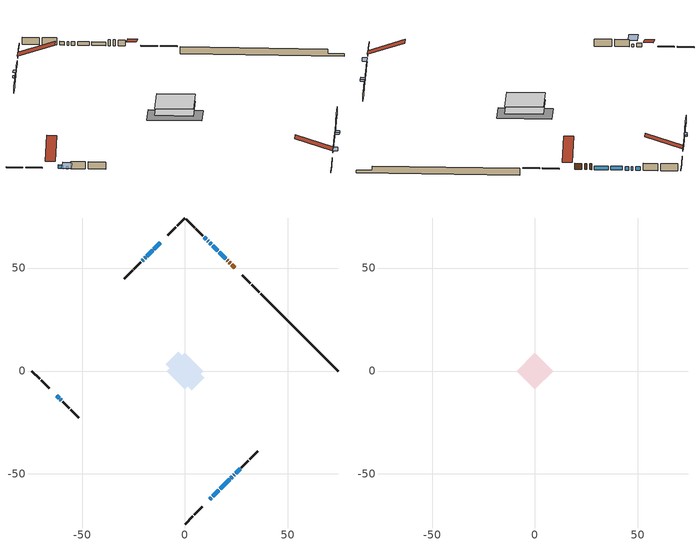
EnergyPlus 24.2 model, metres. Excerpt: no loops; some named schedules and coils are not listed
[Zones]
conditioned space
 floor adiabatic (AdiabaticFloorConstruction): -8.82,0 0,8.82 8.82,0 0,-8.82 z1.12
 floor foundation (Slab1 construction): -9.38,3.19 -3.19,9.38 9.38,-3.19 3.19,-9.38 z-1.27
 wall outside (RimJoist1 construction): 0,-74.31 3.84,-70.47 / -74.31,0 -70.47,-3.84 / 0,74.31 -3.84,70.47 / 36.15,38.16 32.31,42 z1.12:1.42
 wall outside (RimJoist2 construction): 4.5,-69.81 8.35,-65.96 / -69.81,-4.5 -65.96,-8.35 / -4.5,69.81 -8.35,65.96 / 31.65,42.66 27.81,46.5 z1.12:1.42
 wall outside (AdiabaticWallConstruction 1): 24.23,50.08 22.62,51.69 / 21.97,52.34 21.52,52.79 / 20.86,53.45 20.41,53.9 z1.12:3.15
 wall outside (AdiabaticWallConstruction): 11.92,-62.39 12.78,-61.53 / 22.3,-52.01 22.93,-51.38 / 23.59,-50.72 24.04,-50.27 / -20.22,54.09 -20.83,53.48 z1.12:1.4; 13.44,-60.87 16.37,-57.94 / 19.76,54.55 16.64,57.67 / 15.98,58.33 13.4,60.91 / 17.02,-57.29 21.64,-52.67 / 12.75,61.57 11.96,62.35 / -11.92,62.39 -15.08,59.23 / -62.39,-11.92 -61.17,-13.14 / 11.3,63.01 11.01,63.3 / 10.36,63.95 9.24,65.07 / -15.74,58.57 -18.51,55.8 / 24.69,-49.62 26.75,-47.56 z1.12:2.34; -19.17,55.14 -19.56,54.75 z1.12:2.32; -60.52,-13.79 -60.12,-14.19 z1.12:2.01
 wall outside (Wall1 construction): 27.41,-46.9 30.72,-43.59 / -59.46,-14.85 -56.16,-18.15 / -21.49,52.82 -24.79,49.52 / 8.59,65.72 5.28,69.03 z1.12:3.56
 wall outside (Wall2 construction): 31.37,-42.94 35.34,-38.97 / -55.5,-18.81 -51.53,-22.78 / -25.45,48.86 -29.42,44.89 / 4.63,69.68 0.66,73.65 z1.12:3.56
 wall foundation (FoundationWall1 construction): 36.81,37.5,-1.27 36.81,37.5,1.12 70.56,3.75,1.12 70.56,3.75,-0.39 74.31,0,-0.39 74.31,0,-1.27
 window (WindowConstruction 8): 11.92,-62.39 12.78,-61.53 z1.12:1.4
 window (WindowConstruction 1): 13.44,-60.87 16.37,-57.94 z1.12:2.34
 window (WindowConstruction 2): 19.76,54.55 16.64,57.67 z1.12:2.34
 window (WindowConstruction 3): 15.98,58.33 13.4,60.91 z1.12:2.34
 window (WindowConstruction 4): 17.02,-57.29 21.64,-52.67 z1.12:2.34
 window (WindowConstruction 5): 12.74,61.57 11.96,62.35 z1.12:2.34
 window (WindowConstruction 6): -11.92,62.39 -15.08,59.23 z1.12:2.34
 window (WindowConstruction 7): -62.39,-11.92 -61.17,-13.14 z1.12:2.34
 window (WindowConstruction 16): 11.3,63.01 11.01,63.3 z1.12:2.34
 window (WindowConstruction 14): 10.35,63.96 9.24,65.07 z1.12:2.34
 window (WindowConstruction 15): -15.74,58.57 -18.51,55.8 z1.12:2.34
 window (WindowConstruction 9): 22.3,-52.01 22.93,-51.38 z1.12:1.4
 window (WindowConstruction 10): 23.59,-50.72 24.04,-50.27 z1.12:1.4
 window (WindowConstruction 11): -19.17,55.14 -19.56,54.75 z1.12:2.31
 window (WindowConstruction 12): -20.22,54.09 -20.83,53.48 z1.12:1.4
 window (WindowConstruction 13): -60.52,-13.79 -60.12,-14.19 z1.12:2.01
 window (WindowConstruction): 24.69,-49.62 26.75,-47.56 z1.12:2.34
 door (Door): 24.23,50.08 22.62,51.69 z1.12:3.15
 door (Door 1): 21.97,52.34 21.52,52.79 z1.12:3.15
 door (Door 2): 20.86,53.45 20.41,53.9 z1.12:3.15
 ceiling adiabatic (AdiabaticFloorConstruction): 0,-8.82 8.82,0 0,8.82 -8.82,0 z1.12
attic - vented
 floor to conditioned space (Floor1 construction Reversed): -8.81,0 0,8.81 8.81,0 0,-8.81 z3.56
 roof outside (Roof1 construction): 11.27,-63.05,3.56 2.68,-54.46,7.61 0.42,-56.72,7.61 9,-65.31,3.56; -63.05,-11.27,3.56 -54.46,-2.68,7.61 -56.72,-0.42,7.61 -65.31,-9,3.56; -11.27,63.05,3.56 -2.68,54.46,7.61 -0.42,56.72,7.61 -9,65.31,3.56; 24.89,49.42,3.56 16.3,40.84,7.61 18.56,38.58,7.61 27.15,47.16,3.56
shading: 13.42,-60.89 11.28,-63.03 12.35,-64.11 14.5,-61.96 z2.31; 23.14,-51.17 22.09,-52.22 23.17,-53.3 24.22,-52.24 z1.7; 24.25,-50.06 23.38,-50.93 24.45,-52.01 25.32,-51.14 z1.7; -19.99,54.32 -18.74,55.57 -19.38,56.22 -20.64,54.96 z2.92; -21.04,53.27 -20.01,54.3 -20.65,54.95 -21.69,53.91 z1.7; -59.26,-15.05 -61.38,-12.93 -64.83,-16.38 -62.71,-18.5 z3.23
[Building]
Building 1: Terrain=Suburbs
[Site:Location]
Quebec Intl AP_QC: Latitude {deg}=46.8; Longitude {deg}=-71.38; Time Zone {hr}=-5; Elevation {m}=74; Keep Site Location Information=Yes
[Site:GroundTemperature:Shallow]
0.0108218, -2.24938, -2.43038, -1.3578, 2.94801, 7.23376, 10.9493, 13.303, 13.5029, 11.5886, 7.96783, 3.81355
[Site:WaterMainsTemperature]
Calculation Method=Schedule; Temperature Schedule=mains temperature schedule
[Material] Roughness=Rough; Thermal Absorptance=0.9
Name | Thickness {m} | Conductivity {W/m-K} | Density {kg/m3} | Specific Heat {J/kg-K} | Solar Absorptance | Visible Absorptance
asphalt or fiberglass shingles | 0.00635 | 0.162714 | 1121.4 | 1465.45 | 0.4 | 0.4
ceiling loosefill ins | 0.0846667 | 0.0480833 | 16.02 | 1046.75 | 0.7 | 0.7
ceiling stud and cavity | 0.1397 | 0.891397 | 65.682 | 1177.47 | 0.7 | 0.7
concrete 4.0 in. | 0.1016 | 1.803125 | 2242.8 | 837.4 | 0.7 | 0.7
concrete 8.0 in. | 0.2032 | 1.803125 | 2242.8 | 837.4 | 0.7 | 0.7
door material | 0.04445 | 0.188738 | 512.64 | 1214.23 | 0.7 | 0.7
door material 1 | 0.04445 | 0.053851 | 512.64 | 1214.23 | 0.7 | 0.7
exterior vertical ins | 0.0410211 | 0.029427 | 32.04 | 1214.23 | 0.7 | 0.7
floor covering | 0.0127 | 0.0433444 | 54.468 | 1339.84 | 0.6 | 0.6
floor rigid ins; wall rigid ins | 0.512978 | 0.029427 | 32.04 | 1214.23 | 0.7 | 0.7
floor stud and cavity | 0.1397 | 1.75129 | 37.0049 | 1207.88 | 0.7 | 0.7
furniture material conditioned space 1 | 0.1524 | 0.115458 | 640.8 | 1214.23 | 0.6 | 0.6
gypsum board | 0.0127 | 0.160291 | 801 | 837.4 | 0.6 | 0.6
gypsum board 1 | 0.0127 | 0.160291 | 801 | 837.4 | 0.7 | 0.7
osb sheathing 0.5 in. | 0.0127 | 0.115458 | 512.64 | 1214.23 | 0.7 | 0.7
osb sheathing 0.75 in. | 0.01905 | 0.115458 | 512.64 | 1214.23 | 0.7 | 0.7
osb sheathing 2.0 in. | 0.0508 | 0.115458 | 512.64 | 1214.23 | 0.7 | 0.7
rim joist stud and cavity | 0.0508 | 0.353641 | 125.044 | 1163.47 | 0.6 | 0.6
rim joist stud and cavity 1 | 0.0508 | 0.11519 | 50.32683 | 1063.81 | 0.6 | 0.6
wall stud and cavity | 0.1397 | 0.146652 | 139.0536 | 1170.24 | 0.7 | 0.7
wall stud and cavity 1 | 0.1397 | 0.172477 | 139.0536 | 1170.24 | 0.7 | 0.7
wall stud and cavity 2 | 0.0889 | 0.380278 | 52.3479 | 1209.89 | 0.7 | 0.7
wall stud and cavity 3 | 0.0889 | 0.391764 | 83.0341 | 1211.67 | 0.7 | 0.7
wood siding | 0.0254 | 0.102417 | 544.68 | 1172.36 | 0.4 | 0.4
wood siding 1; wood siding 2; wood siding 3 | 0.0254 | 0.102417 | 544.68 | 1172.36 | 0.7 | 0.7
[WindowMaterial:SimpleGlazingSystem]
Name | U-Factor {W/m2-K} | Solar Heat Gain Coefficient
WindowMaterial | 2.887263 | 0.7
WindowMaterial 1 | 2.87534 | 0.71
WindowMaterial 10 | 3.077476 | 0.48
WindowMaterial 11 | 2.97698 | 0.61
WindowMaterial 12 | 3.04398 | 0.45
WindowMaterial 13 | 3.01559 | 0.52
WindowMaterial 2 | 2.87193 | 0.71
WindowMaterial 3 | 2.87818 | 0.7
WindowMaterial 4 | 2.86342 | 0.72
WindowMaterial 5 | 2.92644 | 0.66
WindowMaterial 6 | 2.89521 | 0.69
WindowMaterial 7 | 2.90486 | 0.68
WindowMaterial 8 | 3.07407 | 0.45
WindowMaterial 9 | 3.07975 | 0.5
[Construction]
AdiabaticFloorConstruction: floor stud and cavity, floor rigid ins, osb sheathing 0.75 in., floor covering
AdiabaticWallConstruction: wood siding 2, wall rigid ins, wall stud and cavity 2, gypsum board
AdiabaticWallConstruction 1: wood siding 3, wall rigid ins, wall stud and cavity 2, gypsum board
Door: door material
Door 1; Door 2: door material 1
Floor1 construction Reversed: gypsum board, ceiling stud and cavity, ceiling loosefill ins
FoundationWall1 construction: concrete 8.0 in., gypsum board 1
furniture construction conditioned space 1: furniture material conditioned space 1
PartitionWallConstruction: gypsum board, wall stud and cavity 3, gypsum board
RimJoist1 construction: wood siding 1, osb sheathing 2.0 in., rim joist stud and cavity
RimJoist2 construction: wood siding 1, rim joist stud and cavity 1
Roof1 construction: asphalt or fiberglass shingles
Slab1 construction: concrete 4.0 in.
Wall1 construction: wood siding, osb sheathing 0.5 in., wall stud and cavity, gypsum board
Wall2 construction: wood siding, osb sheathing 0.5 in., wall stud and cavity 1, gypsum board
WindowConstruction: WindowMaterial
WindowConstruction 1: WindowMaterial 1
WindowConstruction 10: WindowMaterial 10
WindowConstruction 11: WindowMaterial 11
WindowConstruction 12; WindowConstruction 9: WindowMaterial 9
WindowConstruction 13; WindowConstruction 16: WindowMaterial 12
WindowConstruction 14; WindowConstruction 15: WindowMaterial 13
WindowConstruction 2: WindowMaterial 2
WindowConstruction 3: WindowMaterial 3
WindowConstruction 4: WindowMaterial 4
WindowConstruction 5: WindowMaterial 5
WindowConstruction 6: WindowMaterial 6
WindowConstruction 7: WindowMaterial 7
WindowConstruction 8: WindowMaterial 8
[Zone] Multiplier=1; Part of Total Floor Area=Yes
Name | Volume {m3}
attic - vented | 102.08
conditioned space | 825
[Space]
Name | Zone | Volume {m3}
attic - vented 1 | attic - vented | 102.08
conditioned space 1 | conditioned space | 825
[ZoneInfiltration:EffectiveLeakageArea]
infil attic - vented 1: Zone or Space=attic - vented 1; Schedule=Always On Discrete; Effective Air Leakage Area {cm2}=5737.11; Stack Coefficient=0.000281424; Wind Coefficient=1.13344e-05
[ZoneMixing]
whole house fan mix: Zone or Space=attic - vented; Schedule=Always On Continuous; Design Flow Rate Calculation Method=Flow/Zone; Design Flow Rate {m3/s}=0; Source Zone or Space=conditioned space
[SurfaceProperty:ExposedFoundationPerimeter]
Slab1: Exposed Perimeter Calculation Method=TotalExposedPerimeter; Total Exposed Perimeter {m}=53.035
[InternalMass] Zone or ZoneList=conditioned space; Space or SpaceList=conditioned space 1
Name | Construction | Surface Area {m2}
furniture mass conditioned space 1 | furniture construction conditioned space 1 | 124.32
partition wall mass | PartitionWallConstruction | 310.8
[Lights]
interior lighting: Zone or ZoneList or Space or SpaceList=conditioned space 1; Schedule=interior lighting schedule; Design Level Calculation Method=LightingLevel; Lighting Level {W}=343.2; Return Air Fraction=0; Fraction Radiant=0.6; Fraction Visible=0.2; Fraction Replaceable=1
[People]
occupants: Zone or ZoneList or Space or SpaceList=conditioned space 1; Number of People Schedule=occupants schedule; Number of People Calculation Method=People; Number of People=3; Fraction Radiant=0.314171; Sensible Heat Fraction=0.56303; Activity Level Schedule=occupants activity schedule; Carbon Dioxide Generation Rate {m3/s-W}=0; Enable ASHRAE 55 Comfort Warnings=No; Mean Radiant Temperature Calculation Type=EnclosureAveraged
[ElectricEquipment] Zone or ZoneList or Space or SpaceList=conditioned space 1; Design Level Calculation Method=EquipmentLevel
Name | Schedule | Design Level {W} | Fraction Latent | Fraction Radiant | Fraction Lost
clothes dryer | clothes dryer schedule | 140.772 | 0.015 | 0.081 | 0.85
clothes washer | clothes washer schedule | 32.1985 | 0.03 | 0.162 | 0.7
cooking range | cooking range schedule | 215.147 | 0.08 | 0.432 | 0.2
dishwasher | dishwasher schedule | 66.8632 | 0.3 | 0.18 | 0.4
fridge | fridge schedule | 72.9452 | 0 | 0.6 | 0
mech vent house fan | mech vent house fan schedule | 14.1667 | 0 | 0 | 1
mech vent house fan cfis | mech vent house fan cfis schedule | 0 | 0 | 0 | 0
mech vent range fan 0 | mech vent range fan 0 schedule | 57 | 0 | 0 | 1
misc plug loads | misc plug loads schedule | 494.7 | 0.045 | 0.513 | 0.1
whole house fan | Always On Discrete | 0 | 0 | 0 | 1
[OtherEquipment] Zone or ZoneList or Space or SpaceList=conditioned space 1; Design Level Calculation Method=EquipmentLevel
Name | Fuel Type | Schedule | Design Level {W} | Fraction Latent | Fraction Radiant | Fraction Lost
clothes dryer 1 | Electricity | clothes dryer schedule | 0 | 0.015 | 0.081 | 0.85
cooking range 1 | Electricity | cooking range schedule | 0 | 0.08 | 0.432 | 0.2
general water use latent | None | general water use schedule | 62.594 | 1 | 0 | 0
general water use sensible | None | general water use schedule | -61.6891 | 0 | 0.6 | 0
mech vent house fan latent load | None | Always On Discrete | 0 | 1 | 0 | 0
mech vent house fan sensible load | None | Always On Discrete | 0 | 0 | 0 | 0
water heater energy adjustment1 | Electricity | Always On Discrete | 0.01 | 0 | 0 | 1
[ZoneInfiltration:DesignFlowRate] Zone or ZoneList or Space or SpaceList=conditioned space 1; Schedule=Always On Discrete; Design Flow Rate Calculation Method=Flow/Zone; Design Flow Rate {m3/s}=0
infil flow; natural vent flow; whole house fan flow
[ZoneControl:Thermostat]
conditioned space Thermostat: Zone or ZoneList=conditioned space; Control Type Schedule=conditioned space Thermostat Schedule; Control 1=conditioned space temperature setpoint; Temperature Difference Between Cutout And Setpoint {deltaC}=0
[ThermostatSetpoint:DualSetpoint]
conditioned space temperature setpoint: Heating Setpoint Temperature Schedule=heating setpoint; Cooling Setpoint Temperature Schedule=cooling setpoint
[AirLoopHVAC:UnitarySystem]
unit heater unitary system: Control Type=Load; Controlling Zone or Thermostat Location=conditioned space; Dehumidification Control Type=None; Availability Schedule=Always On Discrete; Supply Fan=unit heater supply fan; Fan Placement=BlowThrough; Supply Air Fan Operating Mode Schedule=unit heater auto fan schedule; Heating Coil=unit heater htg coil; DX Heating Coil Sizing Ratio=1; Use DOAS DX Cooling Coil=No; Minimum Supply Air Temperature {C}=2; Latent Load Control=SensibleOnlyLoadControl; Cooling Supply Air Flow Rate Method=None; Heating Supply Air Flow Rate Method=SupplyAirFlowRate; Heating Supply Air Flow Rate {m3/s}=0.00141584; No Load Supply Air Flow Rate Method=SupplyAirFlowRate; No Load Supply Air Flow Rate {m3/s}=0; No Load Supply Air Flow Rate Control Set To Low Speed=Yes; Maximum Supply Air Temperature {C}=48.8889; Maximum Outdoor Dry-Bulb Temperature for Supplemental Heater Operation {C}=21; Ancillary On-Cycle Electric Power {W}=0; Ancillary Off-Cycle Electric Power {W}=0
[Zone equipment]
conditioned space: electric baseboard, unit heater unitary system
[Foundation:Kiva]
Foundation Kiva 1: Initial Indoor Air Temperature {C}=18; Wall Height Above Grade {m}=1.11999; Wall Depth Below Slab {m}=0.2032; Custom Block Material Name 1=exterior vertical ins; Custom Block Depth 1 {m}=2.39; Custom Block X Position 1 {m}=0.2159; Custom Block Z Position 1 {m}=0
[Foundation:Kiva:Settings]
Soil Conductivity {W/m-K}=0.849921; Soil Density {kg/m3}=1842.3; Soil Specific Heat {J/kg-K}=418.7; Ground Solar Absorptivity=0.9; Ground Thermal Absorptivity=0.9; Ground Surface Roughness {m}=0.03; Far-Field Width {m}=40; Deep-Ground Boundary Condition=ZeroFlux; Deep-Ground Depth {m}=40; Minimum Cell Dimension {m}=0.2; Maximum Cell Growth Coefficient=3; Simulation Timestep=Timestep
[Exterior:Lights]
exterior lighting: Schedule=exterior lighting schedule; Design Level {W}=75.6
[EnergyManagementSystem:Sensor] Output:Variable or Output:Meter Index Key=conditioned space
Name | Output:Variable or Output:Meter
conditioned_space_clg_unmet_s | Zone Cooling Setpoint Not Met Time
conditioned_space_htg_unmet_s | Zone Heating Setpoint Not Met Time
fridge_tin_s; tin_s; tin_s_1 | Zone Mean Air Temperature
tout_s | Zone Outdoor Air Drybulb Temperature
win_s | Zone Air Humidity Ratio
[Schedule:Constant]
Name | Hourly Value
Always On Continuous; mech vent house fan schedule; mech vent house fan cfis schedule; Always On Discrete | 1
occupants activity schedule | 117.228
fridge schedule; unit heater auto fan schedule | 0
[Schedule:Week:Daily]
interior lighting schedule Week Rule - Jan1-Jan27: interior lighting schedule day, interior lighting schedule day, interior lighting schedule day, interior lighting schedule day, interior lighting schedule day, interior lighting schedule day, interior lighting schedule day, interior lighting schedule default day, interior lighting schedule default day, interior lighting schedule default day, interior lighting schedule default day, interior lighting schedule default day
interior lighting schedule Week Rule - Jan28-Feb3: interior lighting schedule day, interior lighting schedule day, interior lighting schedule day, interior lighting schedule day, interior lighting schedule day 1, interior lighting schedule day 1, interior lighting schedule day 1, interior lighting schedule default day, interior lighting schedule default day, interior lighting schedule default day, interior lighting schedule default day, interior lighting schedule default day
interior lighting schedule Week Rule - Feb4-Feb24: interior lighting schedule day 1, interior lighting schedule day 1, interior lighting schedule day 1, interior lighting schedule day 1, interior lighting schedule day 1, interior lighting schedule day 1, interior lighting schedule day 1, interior lighting schedule default day, interior lighting schedule default day, interior lighting schedule default day, interior lighting schedule default day, interior lighting schedule default day
interior lighting schedule Week Rule - Feb25-Mar3: interior lighting schedule day 1, interior lighting schedule day 1, interior lighting schedule day 1, interior lighting schedule day 1, interior lighting schedule day 2, interior lighting schedule day 2, interior lighting schedule day 2, interior lighting schedule default day, interior lighting schedule default day, interior lighting schedule default day, interior lighting schedule default day, interior lighting schedule default day
interior lighting schedule Week Rule - Mar4-Mar31: interior lighting schedule day 2, interior lighting schedule day 2, interior lighting schedule day 2, interior lighting schedule day 2, interior lighting schedule day 2, interior lighting schedule day 2, interior lighting schedule day 2, interior lighting schedule default day, interior lighting schedule default day, interior lighting schedule default day, interior lighting schedule default day, interior lighting schedule default day
interior lighting schedule Week Rule - Apr1-Apr28: interior lighting schedule day 3, interior lighting schedule day 3, interior lighting schedule day 3, interior lighting schedule day 3, interior lighting schedule day 3, interior lighting schedule day 3, interior lighting schedule day 3, interior lighting schedule default day, interior lighting schedule default day, interior lighting schedule default day, interior lighting schedule default day, interior lighting schedule default day
interior lighting schedule Week Rule - Apr29-May5: interior lighting schedule day 3, interior lighting schedule day 3, interior lighting schedule day 4, interior lighting schedule day 4, interior lighting schedule day 4, interior lighting schedule day 4, interior lighting schedule day 4, interior lighting schedule default day, interior lighting schedule default day, interior lighting schedule default day, interior lighting schedule default day, interior lighting schedule default day
interior lighting schedule Week Rule - May6-May26: interior lighting schedule day 4, interior lighting schedule day 4, interior lighting schedule day 4, interior lighting schedule day 4, interior lighting schedule day 4, interior lighting schedule day 4, interior lighting schedule day 4, interior lighting schedule default day, interior lighting schedule default day, interior lighting schedule default day, interior lighting schedule default day, interior lighting schedule default day
interior lighting schedule Week Rule - May27-Jun2: interior lighting schedule day 4, interior lighting schedule day 4, interior lighting schedule day 4, interior lighting schedule day 4, interior lighting schedule day 4, interior lighting schedule day 5, interior lighting schedule day 5, interior lighting schedule default day, interior lighting schedule default day, interior lighting schedule default day, interior lighting schedule default day, interior lighting schedule default day
interior lighting schedule Week Rule - Jun3-Jun30: interior lighting schedule day 5, interior lighting schedule day 5, interior lighting schedule day 5, interior lighting schedule day 5, interior lighting schedule day 5, interior lighting schedule day 5, interior lighting schedule day 5, interior lighting schedule default day, interior lighting schedule default day, interior lighting schedule default day, interior lighting schedule default day, interior lighting schedule default day
interior lighting schedule Week Rule - Jul1-Jul28: interior lighting schedule day 6, interior lighting schedule day 6, interior lighting schedule day 6, interior lighting schedule day 6, interior lighting schedule day 6, interior lighting schedule day 6, interior lighting schedule day 6, interior lighting schedule default day, interior lighting schedule default day, interior lighting schedule default day, interior lighting schedule default day, interior lighting schedule default day
interior lighting schedule Week Rule - Jul29-Aug4: interior lighting schedule day 6, interior lighting schedule day 6, interior lighting schedule day 6, interior lighting schedule day 7, interior lighting schedule day 7, interior lighting schedule day 7, interior lighting schedule day 7, interior lighting schedule default day, interior lighting schedule default day, interior lighting schedule default day, interior lighting schedule default day, interior lighting schedule default day
interior lighting schedule Week Rule - Aug5-Aug25: interior lighting schedule day 7, interior lighting schedule day 7, interior lighting schedule day 7, interior lighting schedule day 7, interior lighting schedule day 7, interior lighting schedule day 7, interior lighting schedule day 7, interior lighting schedule default day, interior lighting schedule default day, interior lighting schedule default day, interior lighting schedule default day, interior lighting schedule default day
interior lighting schedule Week Rule - Aug26-Sep1: interior lighting schedule day 7, interior lighting schedule day 7, interior lighting schedule day 7, interior lighting schedule day 7, interior lighting schedule day 7, interior lighting schedule day 7, interior lighting schedule day 8, interior lighting schedule default day, interior lighting schedule default day, interior lighting schedule default day, interior lighting schedule default day, interior lighting schedule default day
interior lighting schedule Week Rule - Sep2-Sep29: interior lighting schedule day 8, interior lighting schedule day 8, interior lighting schedule day 8, interior lighting schedule day 8, interior lighting schedule day 8, interior lighting schedule day 8, interior lighting schedule day 8, interior lighting schedule default day, interior lighting schedule default day, interior lighting schedule default day, interior lighting schedule default day, interior lighting schedule default day
interior lighting schedule Week Rule - Sep30-Oct6: interior lighting schedule day 8, interior lighting schedule day 9, interior lighting schedule day 9, interior lighting schedule day 9, interior lighting schedule day 9, interior lighting schedule day 9, interior lighting schedule day 9, interior lighting schedule default day, interior lighting schedule default day, interior lighting schedule default day, interior lighting schedule default day, interior lighting schedule default day
interior lighting schedule Week Rule - Oct7-Oct27: interior lighting schedule day 9, interior lighting schedule day 9, interior lighting schedule day 9, interior lighting schedule day 9, interior lighting schedule day 9, interior lighting schedule day 9, interior lighting schedule day 9, interior lighting schedule default day, interior lighting schedule default day, interior lighting schedule default day, interior lighting schedule default day, interior lighting schedule default day
interior lighting schedule Week Rule - Oct28-Nov3: interior lighting schedule day 9, interior lighting schedule day 9, interior lighting schedule day 9, interior lighting schedule day 9, interior lighting schedule day 10, interior lighting schedule day 10, interior lighting schedule day 10, interior lighting schedule default day, interior lighting schedule default day, interior lighting schedule default day, interior lighting schedule default day, interior lighting schedule default day
interior lighting schedule Week Rule - Nov4-Nov24: interior lighting schedule day 10, interior lighting schedule day 10, interior lighting schedule day 10, interior lighting schedule day 10, interior lighting schedule day 10, interior lighting schedule day 10, interior lighting schedule day 10, interior lighting schedule default day, interior lighting schedule default day, interior lighting schedule default day, interior lighting schedule default day, interior lighting schedule default day
interior lighting schedule Week Rule - Nov25-Dec1: interior lighting schedule day 10, interior lighting schedule day 10, interior lighting schedule day 10, interior lighting schedule day 10, interior lighting schedule day 10, interior lighting schedule day 10, interior lighting schedule day 11, interior lighting schedule default day, interior lighting schedule default day, interior lighting schedule default day, interior lighting schedule default day, interior lighting schedule default day
interior lighting schedule Week Rule - Dec2-Dec31: interior lighting schedule day 11, interior lighting schedule day 11, interior lighting schedule day 11, interior lighting schedule day 11, interior lighting schedule day 11, interior lighting schedule day 11, interior lighting schedule day 11, interior lighting schedule default day, interior lighting schedule default day, interior lighting schedule default day, interior lighting schedule default day, interior lighting schedule default day
occupants schedule Week Rule - Jan1-Dec31: occupants schedule day, occupants schedule day, occupants schedule day, occupants schedule day, occupants schedule day, occupants schedule day, occupants schedule day, occupants schedule default day, occupants schedule default day, occupants schedule default day, occupants schedule default day, occupants schedule default day
clothes dryer schedule Week Rule - Jan1-Dec31: clothes dryer schedule day, clothes dryer schedule day, clothes dryer schedule day, clothes dryer schedule day, clothes dryer schedule day, clothes dryer schedule day, clothes dryer schedule day, clothes dryer schedule default day, clothes dryer schedule default day, clothes dryer schedule default day, clothes dryer schedule default day, clothes dryer schedule default day
clothes washer schedule Week Rule - Jan1-Dec31: clothes washer schedule day, clothes washer schedule day, clothes washer schedule day, clothes washer schedule day, clothes washer schedule day, clothes washer schedule day, clothes washer schedule day, clothes washer schedule default day, clothes washer schedule default day, clothes washer schedule default day, clothes washer schedule default day, clothes washer schedule default day
cooking range schedule Week Rule - Jan1-Dec31: cooking range schedule day, cooking range schedule day, cooking range schedule day, cooking range schedule day, cooking range schedule day, cooking range schedule day, cooking range schedule day, cooking range schedule default day, cooking range schedule default day, cooking range schedule default day, cooking range schedule default day, cooking range schedule default day
dishwasher schedule Week Rule - Jan1-Dec31: dishwasher schedule day, dishwasher schedule day, dishwasher schedule day, dishwasher schedule day, dishwasher schedule day, dishwasher schedule day, dishwasher schedule day, dishwasher schedule default day, dishwasher schedule default day, dishwasher schedule default day, dishwasher schedule default day, dishwasher schedule default day
mech vent range fan 0 schedule Week Rule - Jan1-Dec31: mech vent range fan 0 schedule day, mech vent range fan 0 schedule day, mech vent range fan 0 schedule day, mech vent range fan 0 schedule day, mech vent range fan 0 schedule day, mech vent range fan 0 schedule day, mech vent range fan 0 schedule day, mech vent range fan 0 schedule default day, mech vent range fan 0 schedule default day, mech vent range fan 0 schedule default day, mech vent range fan 0 schedule default day, mech vent range fan 0 schedule default day
misc plug loads schedule Week Rule - Jan1-Dec31: misc plug loads schedule day, misc plug loads schedule day, misc plug loads schedule day, misc plug loads schedule day, misc plug loads schedule day, misc plug loads schedule day, misc plug loads schedule day, misc plug loads schedule default day, misc plug loads schedule default day, misc plug loads schedule default day, misc plug loads schedule default day, misc plug loads schedule default day
general water use schedule Week Rule - Jan1-Dec31: general water use schedule day, general water use schedule day, general water use schedule day, general water use schedule day, general water use schedule day, general water use schedule day, general water use schedule day, general water use schedule default day, general water use schedule default day, general water use schedule default day, general water use schedule default day, general water use schedule default day
exterior lighting schedule Week Rule - Jan1-Jan27: exterior lighting schedule day, exterior lighting schedule day, exterior lighting schedule day, exterior lighting schedule day, exterior lighting schedule day, exterior lighting schedule day, exterior lighting schedule day, exterior lighting schedule default day, exterior lighting schedule default day, exterior lighting schedule default day, exterior lighting schedule default day, exterior lighting schedule default day
exterior lighting schedule Week Rule - Jan28-Feb3: exterior lighting schedule day, exterior lighting schedule day, exterior lighting schedule day, exterior lighting schedule day, exterior lighting schedule day 1, exterior lighting schedule day 1, exterior lighting schedule day 1, exterior lighting schedule default day, exterior lighting schedule default day, exterior lighting schedule default day, exterior lighting schedule default day, exterior lighting schedule default day
exterior lighting schedule Week Rule - Feb4-Feb24: exterior lighting schedule day 1, exterior lighting schedule day 1, exterior lighting schedule day 1, exterior lighting schedule day 1, exterior lighting schedule day 1, exterior lighting schedule day 1, exterior lighting schedule day 1, exterior lighting schedule default day, exterior lighting schedule default day, exterior lighting schedule default day, exterior lighting schedule default day, exterior lighting schedule default day
exterior lighting schedule Week Rule - Feb25-Mar3: exterior lighting schedule day 1, exterior lighting schedule day 1, exterior lighting schedule day 1, exterior lighting schedule day 1, exterior lighting schedule day 2, exterior lighting schedule day 2, exterior lighting schedule day 2, exterior lighting schedule default day, exterior lighting schedule default day, exterior lighting schedule default day, exterior lighting schedule default day, exterior lighting schedule default day
exterior lighting schedule Week Rule - Mar4-Mar31: exterior lighting schedule day 2, exterior lighting schedule day 2, exterior lighting schedule day 2, exterior lighting schedule day 2, exterior lighting schedule day 2, exterior lighting schedule day 2, exterior lighting schedule day 2, exterior lighting schedule default day, exterior lighting schedule default day, exterior lighting schedule default day, exterior lighting schedule default day, exterior lighting schedule default day
exterior lighting schedule Week Rule - Apr1-Apr28: exterior lighting schedule day 3, exterior lighting schedule day 3, exterior lighting schedule day 3, exterior lighting schedule day 3, exterior lighting schedule day 3, exterior lighting schedule day 3, exterior lighting schedule day 3, exterior lighting schedule default day, exterior lighting schedule default day, exterior lighting schedule default day, exterior lighting schedule default day, exterior lighting schedule default day
exterior lighting schedule Week Rule - Apr29-May5: exterior lighting schedule day 3, exterior lighting schedule day 3, exterior lighting schedule day 4, exterior lighting schedule day 4, exterior lighting schedule day 4, exterior lighting schedule day 4, exterior lighting schedule day 4, exterior lighting schedule default day, exterior lighting schedule default day, exterior lighting schedule default day, exterior lighting schedule default day, exterior lighting schedule default day
exterior lighting schedule Week Rule - May6-May26: exterior lighting schedule day 4, exterior lighting schedule day 4, exterior lighting schedule day 4, exterior lighting schedule day 4, exterior lighting schedule day 4, exterior lighting schedule day 4, exterior lighting schedule day 4, exterior lighting schedule default day, exterior lighting schedule default day, exterior lighting schedule default day, exterior lighting schedule default day, exterior lighting schedule default day
exterior lighting schedule Week Rule - May27-Jun2: exterior lighting schedule day 4, exterior lighting schedule day 4, exterior lighting schedule day 4, exterior lighting schedule day 4, exterior lighting schedule day 4, exterior lighting schedule day 5, exterior lighting schedule day 5, exterior lighting schedule default day, exterior lighting schedule default day, exterior lighting schedule default day, exterior lighting schedule default day, exterior lighting schedule default day
exterior lighting schedule Week Rule - Jun3-Jun30: exterior lighting schedule day 5, exterior lighting schedule day 5, exterior lighting schedule day 5, exterior lighting schedule day 5, exterior lighting schedule day 5, exterior lighting schedule day 5, exterior lighting schedule day 5, exterior lighting schedule default day, exterior lighting schedule default day, exterior lighting schedule default day, exterior lighting schedule default day, exterior lighting schedule default day
exterior lighting schedule Week Rule - Jul1-Jul28: exterior lighting schedule day 6, exterior lighting schedule day 6, exterior lighting schedule day 6, exterior lighting schedule day 6, exterior lighting schedule day 6, exterior lighting schedule day 6, exterior lighting schedule day 6, exterior lighting schedule default day, exterior lighting schedule default day, exterior lighting schedule default day, exterior lighting schedule default day, exterior lighting schedule default day
exterior lighting schedule Week Rule - Jul29-Aug4: exterior lighting schedule day 6, exterior lighting schedule day 6, exterior lighting schedule day 6, exterior lighting schedule day 7, exterior lighting schedule day 7, exterior lighting schedule day 7, exterior lighting schedule day 7, exterior lighting schedule default day, exterior lighting schedule default day, exterior lighting schedule default day, exterior lighting schedule default day, exterior lighting schedule default day
exterior lighting schedule Week Rule - Aug5-Aug25: exterior lighting schedule day 7, exterior lighting schedule day 7, exterior lighting schedule day 7, exterior lighting schedule day 7, exterior lighting schedule day 7, exterior lighting schedule day 7, exterior lighting schedule day 7, exterior lighting schedule default day, exterior lighting schedule default day, exterior lighting schedule default day, exterior lighting schedule default day, exterior lighting schedule default day
[Schedule:Year]
interior lighting schedule: interior lighting schedule Week Rule - Jan1-Jan27, 1, 1, 1, 27, interior lighting schedule Week Rule - Jan28-Feb3, 1, 28, 2, 3, interior lighting schedule Week Rule - Feb4-Feb24, 2, 4, 2, 24, interior lighting schedule Week Rule - Feb25-Mar3, 2, 25, 3, 3, interior lighting schedule Week Rule - Mar4-Mar31, 3, 4, 3, 31, interior lighting schedule Week Rule - Apr1-Apr28, 4, 1, 4, 28, interior lighting schedule Week Rule - Apr29-May5, 4, 29, 5, 5, interior lighting schedule Week Rule - May6-May26, 5, 6, 5, 26, interior lighting schedule Week Rule - May27-Jun2, 5, 27, 6, 2, interior lighting schedule Week Rule - Jun3-Jun30, 6, 3, 6, 30, interior lighting schedule Week Rule - Jul1-Jul28, 7, 1, 7, 28, interior lighting schedule Week Rule - Jul29-Aug4, 7, 29, 8, 4, interior lighting schedule Week Rule - Aug5-Aug25, 8, 5, 8, 25, interior lighting schedule Week Rule - Aug26-Sep1, 8, 26, 9, 1, interior lighting schedule Week Rule - Sep2-Sep29, 9, 2, 9, 29, interior lighting schedule Week Rule - Sep30-Oct6, 9, 30, 10, 6, interior lighting schedule Week Rule - Oct7-Oct27, 10, 7, 10, 27, interior lighting schedule Week Rule - Oct28-Nov3, 10, 28, 11, 3, interior lighting schedule Week Rule - Nov4-Nov24, 11, 4, 11, 24, interior lighting schedule Week Rule - Nov25-Dec1, 11, 25, 12, 1, interior lighting schedule Week Rule - Dec2-Dec31, 12, 2, 12, 31
occupants schedule: occupants schedule Week Rule - Jan1-Dec31, 1, 1, 12, 31
clothes dryer schedule: clothes dryer schedule Week Rule - Jan1-Dec31, 1, 1, 12, 31
clothes washer schedule: clothes washer schedule Week Rule - Jan1-Dec31, 1, 1, 12, 31
cooking range schedule: cooking range schedule Week Rule - Jan1-Dec31, 1, 1, 12, 31
dishwasher schedule: dishwasher schedule Week Rule - Jan1-Dec31, 1, 1, 12, 31
mech vent range fan 0 schedule: mech vent range fan 0 schedule Week Rule - Jan1-Dec31, 1, 1, 12, 31
misc plug loads schedule: misc plug loads schedule Week Rule - Jan1-Dec31, 1, 1, 12, 31
general water use schedule: general water use schedule Week Rule - Jan1-Dec31, 1, 1, 12, 31
exterior lighting schedule: exterior lighting schedule Week Rule - Jan1-Jan27, 1, 1, 1, 27, exterior lighting schedule Week Rule - Jan28-Feb3, 1, 28, 2, 3, exterior lighting schedule Week Rule - Feb4-Feb24, 2, 4, 2, 24, exterior lighting schedule Week Rule - Feb25-Mar3, 2, 25, 3, 3, exterior lighting schedule Week Rule - Mar4-Mar31, 3, 4, 3, 31, exterior lighting schedule Week Rule - Apr1-Apr28, 4, 1, 4, 28, exterior lighting schedule Week Rule - Apr29-May5, 4, 29, 5, 5, exterior lighting schedule Week Rule - May6-May26, 5, 6, 5, 26, exterior lighting schedule Week Rule - May27-Jun2, 5, 27, 6, 2, exterior lighting schedule Week Rule - Jun3-Jun30, 6, 3, 6, 30, exterior lighting schedule Week Rule - Jul1-Jul28, 7, 1, 7, 28, exterior lighting schedule Week Rule - Jul29-Aug4, 7, 29, 8, 4, exterior lighting schedule Week Rule - Aug5-Aug25, 8, 5, 8, 25, exterior lighting schedule Week Rule - Aug26-Sep1, 8, 26, 9, 1, exterior lighting schedule Week Rule - Sep2-Sep29, 9, 2, 9, 29, exterior lighting schedule Week Rule - Sep30-Oct6, 9, 30, 10, 6, exterior lighting schedule Week Rule - Oct7-Oct27, 10, 7, 10, 27, exterior lighting schedule Week Rule - Oct28-Nov3, 10, 28, 11, 3, exterior lighting schedule Week Rule - Nov4-Nov24, 11, 4, 11, 24, exterior lighting schedule Week Rule - Nov25-Dec1, 11, 25, 12, 1, exterior lighting schedule Week Rule - Dec2-Dec31, 12, 2, 12, 31
[Schedule:Compact]
conditioned space Thermostat Schedule: Through: 12/31, For: AllDays, Until: 24:00, 4
mains temperature schedule: Through: 01/01, For: AllDays, Until: 24:00, 5.175, Through: 01/02, For: AllDays, Until: 24:00, 5.10167, Through: 01/03, For: AllDays, Until: 24:00, 5.02889, Through: 01/04, For: AllDays, Until: 24:00, 4.95778, Through: 01/05, For: AllDays, Until: 24:00, 4.88778, Through: 01/06, For: AllDays, Until: 24:00, 4.81833, Through: 01/07, For: AllDays, Until: 24:00, 4.75056, Through: 01/08, For: AllDays, Until: 24:00, 4.68389, Through: 01/09, For: AllDays, Until: 24:00, 4.61833, Through: 01/10, For: AllDays, Until: 24:00, 4.55389, Through: 01/11, For: AllDays, Until: 24:00, 4.49056, Through: 01/12, For: AllDays, Until: 24:00, 4.42889, Through: 01/13, For: AllDays, Until: 24:00, 4.36778, Through: 01/14, For: AllDays, Until: 24:00, 4.30889, Through: 01/15, For: AllDays, Until: 24:00, 4.25056, Through: 01/16, For: AllDays, Until: 24:00, 4.19389, Through: 01/17, For: AllDays, Until: 24:00, 4.13833, Through: 01/18, For: AllDays, Until: 24:00, 4.08444, Through: 01/19, For: AllDays, Until: 24:00, 4.03167, Through: 01/20, For: AllDays, Until: 24:00, 3.98056, Through: 01/21, For: AllDays, Until: 24:00, 3.93056, Through: 01/22, For: AllDays, Until: 24:00, 3.88222, Through: 01/23, For: AllDays, Until: 24:00, 3.835, Through: 01/24, For: AllDays, Until: 24:00, 3.78944, Through: 01/25, For: AllDays, Until: 24:00, 3.74556, Through: 01/26, For: AllDays, Until: 24:00, 3.70278, Through: 01/27, For: AllDays, Until: 24:00, 3.66167, Through: 01/28, For: AllDays, Until: 24:00, 3.62167, Through: 01/29, For: AllDays, Until: 24:00, 3.58389, Through: 01/30, For: AllDays, Until: 24:00, 3.54722, Through: 01/31, For: AllDays, Until: 24:00, 3.51167, Through: 02/01, For: AllDays, Until: 24:00, 3.47833, Through: 02/02, For: AllDays, Until: 24:00, 3.44611, Through: 02/03, For: AllDays, Until: 24:00, 3.41556, Through: 02/04, For: AllDays, Until: 24:00, 3.38667, Through: 02/05, For: AllDays, Until: 24:00, 3.35944, Through: 02/06, For: AllDays, Until: 24:00, 3.33389, Through: 02/07, For: AllDays, Until: 24:00, 3.30944, Through: 02/08, For: AllDays, Until: 24:00, 3.28667, Through: 02/09, For: AllDays, Until: 24:00, 3.26611, Through: 02/10, For: AllDays, Until: 24:00, 3.24667, Through: 02/11, For: AllDays, Until: 24:00, 3.22889, Through: 02/12, For: AllDays, Until: 24:00, 3.21278, Through: 02/13, For: AllDays, Until: 24:00, 3.19833, Through: 02/14, For: AllDays, Until: 24:00, 3.18556, Through: 02/15, For: AllDays, Until: 24:00, 3.17389, Through: 02/16, For: AllDays, Until: 24:00, 3.16444, Through: 02/17, For: AllDays, Until: 24:00, 3.15667, Through: 02/18, For: AllDays, Until: 24:00, 3.15056, Through: 02/19, For: AllDays, Until: 24:00, 3.14556, Through: 02/20, For: AllDays, Until: 24:00, 3.14278, Through: 02/21, For: AllDays, Until: 24:00, 3.14111, Through: 02/22, For: AllDays, Until: 24:00, 3.14167, Through: 02/23, For: AllDays, Until: 24:00, 3.14333, Through: 02/24, For: AllDays, Until: 24:00, 3.14722, Through: 02/25, For: AllDays, Until: 24:00, 3.15222, Through: 02/26, For: AllDays, Until: 24:00, 3.15944, Through: 02/27, For: AllDays, Until: 24:00, 3.16778, Through: 02/28, For: AllDays, Until: 24:00, 3.17778, Through: 03/01, For: AllDays, Until: 24:00, 3.18944, Through: 03/02, For: AllDays, Until: 24:00, 3.20333, Through: 03/03, For: AllDays, Until: 24:00, 3.21833, Through: 03/04, For: AllDays, Until: 24:00, 3.235, Through: 03/05, For: AllDays, Until: 24:00, 3.25333, Through: 03/06, For: AllDays, Until: 24:00, 3.27333, Through: 03/07, For: AllDays, Until: 24:00, 3.29444, Through: 03/08, For: AllDays, Until: 24:00, 3.31778, Through: 03/09, For: AllDays, Until: 24:00, 3.34222, Through: 03/10, For: AllDays, Until: 24:00, 3.36889, Through: 03/11, For: AllDays, Until: 24:00, 3.39667, Through: 03/12, For: AllDays, Until: 24:00, 3.42611, Through: 03/13, For: AllDays, Until: 24:00, 3.45722, Through: 03/14, For: AllDays, Until: 24:00, 3.49, Through: 03/15, For: AllDays, Until: 24:00, 3.52389, Through: 03/16, For: AllDays, Until: 24:00, 3.55944, Through: 03/17, For: AllDays, Until: 24:00, 3.59667, Through: 03/18, For: AllDays, Until: 24:00, 3.63556, Through: 03/19, For: AllDays, Until: 24:00, 3.67556, Through: 03/20, For: AllDays, Until: 24:00, 3.71722, Through: 03/21, For: AllDays, Until: 24:00, 3.76056, Through: 03/22, For: AllDays, Until: 24:00, 3.80556, Through: 03/23, For: AllDays, Until: 24:00, 3.85111, Through: 03/24, For: AllDays, Until: 24:00, 3.89889, Through: 03/25, For: AllDays, Until: 24:00, 3.94778, Through: 03/26, For: AllDays, Until: 24:00, 3.99833, Through: 03/27, For: AllDays, Until: 24:00, 4.05, Through: 03/28, For: AllDays, Until: 24:00, 4.10333, Through: 03/29, For: AllDays, Until: 24:00, 4.15778, Through: 03/30, For: AllDays, Until: 24:00, 4.21333, Through: 03/31, For: AllDays, Until: 24:00, 4.27056, Through: 04/01, For: AllDays, Until: 24:00, 4.32944, Through: 04/02, For: AllDays, Until: 24:00, 4.38889, Through: 04/03, For: AllDays, Until: 24:00, 4.45, Through: 04/04, For: AllDays, Until: 24:00, 4.51222, Through: 04/05, For: AllDays, Until: 24:00, 4.57611, Through: 04/06, For: AllDays, Until: 24:00, 4.64056, Through: 04/07, For: AllDays, Until: 24:00, 4.70667, Through: 04/08, For: AllDays, Until: 24:00, 4.77389, Through: 04/09, For: AllDays, Until: 24:00, 4.84222, Through: 04/10, For: AllDays, Until: 24:00, 4.91167, Through: 04/11, For: AllDays, Until: 24:00, 4.98278, Through: 04/12, For: AllDays, Until: 24:00, 5.05444, Through: 04/13, For: AllDays, Until: 24:00, 5.12722, Through: 04/14, For: AllDays, Until: 24:00, 5.20111, Through: 04/15, For: AllDays, Until: 24:00, 5.27611, Through: 04/16, For: AllDays, Until: 24:00, 5.35167, Through: 04/17, For: AllDays, Until: 24:00, 5.42889, Through: 04/18, For: AllDays, Until: 24:00, 5.50667, Through: 04/19, For: AllDays, Until: 24:00, 5.58556, Through: 04/20, For: AllDays, Until: 24:00, 5.665, Through: 04/21, For: AllDays, Until: 24:00, 5.74611, Through: 04/22, For: AllDays, Until: 24:00, 5.82722, Through: 04/23, For: AllDays, Until: 24:00, 5.91, Through: 04/24, For: AllDays, Until: 24:00, 5.99278, Through: 04/25, For: AllDays, Until: 24:00, 6.07722, Through: 04/26, For: AllDays, Until: 24:00, 6.16167, Through: 04/27, For: AllDays, Until: 24:00, 6.24722, Through: 04/28, For: AllDays, Until: 24:00, 6.33389, Through: 04/29, For: AllDays, Until: 24:00, 6.42056, Through: 04/30, For: AllDays, Until: 24:00, 6.50833, Through: 05/01, For: AllDays, Until: 24:00, 6.59667, Through: 05/02, For: AllDays, Until: 24:00, 6.68556, Through: 05/03, For: AllDays, Until: 24:00, 6.775, Through: 05/04, For: AllDays, Until: 24:00, 6.86556, Through: 05/05, For: AllDays, Until: 24:00, 6.95611, Through: 05/06, For: AllDays, Until: 24:00, 7.04722, Through: 05/07, For: AllDays, Until: 24:00, 7.13889, Through: 05/08, For: AllDays, Until: 24:00, 7.23111, Through: 05/09, For: AllDays, Until: 24:00, 7.32333, Through: 05/10, For: AllDays, Until: 24:00, 7.41667, Through: 05/11, For: AllDays, Until: 24:00, 7.51, Through: 05/12, For: AllDays, Until: 24:00, 7.60389, Through: 05/13, For: AllDays, Until: 24:00, 7.69778, Through: 05/14, For: AllDays, Until: 24:00, 7.79222, Through: 05/15, For: AllDays, Until: 24:00, 7.88667, Through: 05/16, For: AllDays, Until: 24:00, 7.98167, Through: 05/17, For: AllDays, Until: 24:00, 8.07667, Through: 05/18, For: AllDays, Until: 24:00, 8.17167, Through: 05/19, For: AllDays, Until: 24:00, 8.26722, Through: 05/20, For: AllDays, Until: 24:00, 8.36278, Through: 05/21, For: AllDays, Until: 24:00, 8.45833, Through: 05/22, For: AllDays, Until: 24:00, 8.55444, Through: 05/23, For: AllDays, Until: 24:00, 8.65, Through: 05/24, For: AllDays, Until: 24:00, 8.74611, Through: 05/25, For: AllDays, Until: 24:00, 8.84167, Through: 05/26, For: AllDays, Until: 24:00, 8.93722, Through: 05/27, For: AllDays, Until: 24:00, 9.03333, Through: 05/28, For: AllDays, Until: 24:00, 9.12889, Through: 05/29, For: AllDays, Until: 24:00, 9.22389, Through: 05/30, For: AllDays, Until: 24:00, 9.31944, Through: 05/31, For: AllDays, Until: 24:00, 9.41444, Through: 06/01, For: AllDays, Until: 24:00, 9.50944, Through: 06/02, For: AllDays, Until: 24:00, 9.60389, Through: 06/03, For: AllDays, Until: 24:00, 9.69833, Through: 06/04, For: AllDays, Until: 24:00, 9.79278, Through: 06/05, For: AllDays, Until: 24:00, 9.88667, Through: 06/06, For: AllDays, Until: 24:00, 9.98, Through: 06/07, For: AllDays, Until: 24:00, 10.0728, Through: 06/08, For: AllDays, Until: 24:00, 10.1656, Through: 06/09, For: AllDays, Until: 24:00, 10.2578, Through: 06/10, For: AllDays, Until: 24:00, 10.3494, Through: 06/11, For: AllDays, Until: 24:00, 10.4411, Through: 06/12, For: AllDays, Until: 24:00, 10.5317, Through: 06/13, For: AllDays, Until: 24:00, 10.6222, Through: 06/14, For: AllDays, Until: 24:00, 10.7117, Through: 06/15, For: AllDays, Until: 24:00, 10.8006, Through: 06/16, For: AllDays, Until: 24:00, 10.8889, Through: 06/17, For: AllDays, Until: 24:00, 10.9772, Through: 06/18, For: AllDays, Until: 24:00, 11.0639, Through: 06/19, For: AllDays, Until: 24:00, 11.1506, Through: 06/20, For: AllDays, Until: 24:00, 11.2361, Through: 06/21, For: AllDays, Until: 24:00, 11.3211, Through: 06/22, For: AllDays, Until: 24:00, 11.4056, Through: 06/23, For: AllDays, Until: 24:00, 11.4889, Through: 06/24, For: AllDays, Until: 24:00, 11.5711, Through: 06/25, For: AllDays, Until: 24:00, 11.6533, Through: 06/26, For: AllDays, Until: 24:00, 11.7339, Through: 06/27, For: AllDays, Until: 24:00, 11.8139, Through: 06/28, For: AllDays, Until: 24:00, 11.8928, Through: 06/29, For: AllDays, Until: 24:00, 11.9711, Through: 06/30, For: AllDays, Until: 24:00, 12.0483, Through: 07/01, For: AllDays, Until: 24:00, 12.1244, Through: 07/02, For: AllDays, Until: 24:00, 12.1994, Through: 07/03, For: AllDays, Until: 24:00, 12.2733, Through: 07/04, For: AllDays, Until: 24:00, 12.3467, Through: 07/05, For: AllDays, Until: 24:00, 12.4183, Through: 07/06, For: AllDays, Until: 24:00, 12.4894, Through: 07/07, For: AllDays, Until: 24:00, 12.5589, Through: 07/08, For: AllDays, Until: 24:00, 12.6278, Through: 07/09, For: AllDays, Until: 24:00, 12.695, Through: 07/10, For: AllDays, Until: 24:00, 12.7617, Through: 07/11, For: AllDays, Until: 24:00, 12.8267, Through: 07/12, For: AllDays, Until: 24:00, 12.8906, Through: 07/13, For: AllDays, Until: 24:00, 12.9528, Through: 07/14, For: AllDays, Until: 24:00, 13.0144, Through: 07/15, For: AllDays, Until: 24:00, 13.0744, Through: 07/16, For: AllDays, Until: 24:00, 13.1333, Through: 07/17, For: AllDays, Until: 24:00, 13.1906, Through: 07/18, For: AllDays, Until: 24:00, 13.2467, Through: 07/19, For: AllDays, Until: 24:00, 13.3017, Through: 07/20, For: AllDays, Until: 24:00, 13.355, Through: 07/21, For: AllDays, Until: 24:00, 13.4072, Through: 07/22, For: AllDays, Until: 24:00, 13.4578, Through: 07/23, For: AllDays, Until: 24:00, 13.5067, Through: 07/24, For: AllDays, Until: 24:00, 13.5544, Through: 07/25, For: AllDays, Until: 24:00, 13.6011, Through: 07/26, For: AllDays, Until: 24:00, 13.6461, Through: 07/27, For: AllDays, Until: 24:00, 13.6894, Through: 07/28, For: AllDays, Until: 24:00, 13.7317, Through: 07/29, For: AllDays, Until: 24:00, 13.7722, Through: 07/30, For: AllDays, Until: 24:00, 13.8111, Through: 07/31, For: AllDays, Until: 24:00, 13.8489, Through: 08/01, For: AllDays, Until: 24:00, 13.8844, Through: 08/02, For: AllDays, Until: 24:00, 13.9189, Through: 08/03, For: AllDays, Until: 24:00, 13.9522, Through: 08/04, For: AllDays, Until: 24:00, 13.9833, Through: 08/05, For: AllDays, Until: 24:00, 14.0133, Through: 08/06, For: AllDays, Until: 24:00, 14.0411, Through: 08/07, For: AllDays, Until: 24:00, 14.0678, Through: 08/08, For: AllDays, Until: 24:00, 14.0933, Through: 08/09, For: AllDays, Until: 24:00, 14.1167, Through: 08/10, For: AllDays, Until: 24:00, 14.1383, Through: 08/11, For: AllDays, Until: 24:00, 14.1589, Through: 08/12, For: AllDays, Until: 24:00, 14.1772, Through: 08/13, For: AllDays, Until: 24:00, 14.1944, Through: 08/14, For: AllDays, Until: 24:00, 14.21, Through: 08/15, For: AllDays, Until: 24:00, 14.2233, Through: 08/16, For: AllDays, Until: 24:00, 14.2356, Through: 08/17, For: AllDays, Until: 24:00, 14.2461, Through: 08/18, For: AllDays, Until: 24:00, 14.255, Through: 08/19, For: AllDays, Until: 24:00, 14.2622, Through: 08/20, For: AllDays, Until: 24:00, 14.2678, Through: 08/21, For: AllDays, Until: 24:00, 14.2717, Through: 08/22, For: AllDays, Until: 24:00, 14.2739, Through: 08/23, For: AllDays, Until: 24:00, 14.2744, Through: 08/24, For: AllDays, Until: 24:00, 14.2733, Through: 08/25, For: AllDays, Until: 24:00, 14.2711, Through: 08/26, For: AllDays, Until: 24:00, 14.2667, Through: 08/27, For: AllDays, Until: 24:00, 14.2606, Through: 08/28, For: AllDays, Until: 24:00, 14.2528, Through: 08/29, For: AllDays, Until: 24:00, 14.2439, Through: 08/30, For: AllDays, Until: 24:00, 14.2328, Through: 08/31, For: AllDays, Until: 24:00, 14.2206, Through: 09/01, For: AllDays, Until: 24:00, 14.2061, Through: 09/02, For: AllDays, Until: 24:00, 14.1906, Through: 09/03, For: AllDays, Until: 24:00, 14.1728, Through: 09/04, For: AllDays, Until: 24:00, 14.1539, Through: 09/05, For: AllDays, Until: 24:00, 14.1333, Through: 09/06, For: AllDays, Until: 24:00, 14.1111, Through: 09/07, For: AllDays, Until: 24:00, 14.0872, Through: 09/08, For: AllDays, Until: 24:00, 14.0617, Through: 09/09, For: AllDays, Until: 24:00, 14.035, Through: 09/10, For: AllDays, Until: 24:00, 14.0061, Through: 09/11, For: AllDays, Until: 24:00, 13.9761, Through: 09/12, For: AllDays, Until: 24:00, 13.9444, Through: 09/13, For: AllDays, Until: 24:00, 13.9111, Through: 09/14, For: AllDays, Until: 24:00, 13.8761, Through: 09/15, For: AllDays, Until: 24:00, 13.84, Through: 09/16, For: AllDays, Until: 24:00, 13.8022, Through: 09/17, For: AllDays, Until: 24:00, 13.7628, Through: 09/18, For: AllDays, Until: 24:00, 13.7217, Through: 09/19, For: AllDays, Until: 24:00, 13.6794, Through: 09/20, For: AllDays, Until: 24:00, 13.6356, Through: 09/21, For: AllDays, Until: 24:00, 13.59, Through: 09/22, For: AllDays, Until: 24:00, 13.5433, Through: 09/23, For: AllDays, Until: 24:00, 13.4956, Through: 09/24, For: AllDays, Until: 24:00, 13.4456, Through: 09/25, For: AllDays, Until: 24:00, 13.395, Through: 09/26, For: AllDays, Until: 24:00, 13.3422, Through: 09/27, For: AllDays, Until: 24:00, 13.2883, Through: 09/28, For: AllDays, Until: 24:00, 13.2333, Through: 09/29, For: AllDays, Until: 24:00, 13.1772, Through: 09/30, For: AllDays, Until: 24:00, 13.1194, Through: 10/01, For: AllDays, Until: 24:00, 13.06, Through: 10/02, For: AllDays, Until: 24:00, 13, Through: 10/03, For: AllDays, Until: 24:00, 12.9383, Through: 10/04, For: AllDays, Until: 24:00, 12.8756, Through: 10/05, For: AllDays, Until: 24:00, 12.8111, Through: 10/06, For: AllDays, Until: 24:00, 12.7456, Through: 10/07, For: AllDays, Until: 24:00, 12.6794, Through: 10/08, For: AllDays, Until: 24:00, 12.6117, Through: 10/09, For: AllDays, Until: 24:00, 12.5428, Through: 10/10, For: AllDays, Until: 24:00, 12.4728, Through: 10/11, For: AllDays, Until: 24:00, 12.4017, Through: 10/12, For: AllDays, Until: 24:00, 12.3294, Through: 10/13, For: AllDays, Until: 24:00, 12.2561, Through: 10/14, For: AllDays, Until: 24:00, 12.1817, Through: 10/15, For: AllDays, Until: 24:00, 12.1061, Through: 10/16, For: AllDays, Until: 24:00, 12.03, Through: 10/17, For: AllDays, Until: 24:00, 11.9528, Through: 10/18, For: AllDays, Until: 24:00, 11.8744, Through: 10/19, For: AllDays, Until: 24:00, 11.795, Through: 10/20, For: AllDays, Until: 24:00, 11.715, Through: 10/21, For: AllDays, Until: 24:00, 11.6339, Through: 10/22, For: AllDays, Until: 24:00, 11.5517, Through: 10/23, For: AllDays, Until: 24:00, 11.4689, Through: 10/24, For: AllDays, Until: 24:00, 11.3856, Through: 10/25, For: AllDays, Until: 24:00, 11.3011, Through: 10/26, For: AllDays, Until: 24:00, 11.2161, Through: 10/27, For: AllDays, Until: 24:00, 11.13, Through: 10/28, For: AllDays, Until: 24:00, 11.0433, Through: 10/29, For: AllDays, Until: 24:00, 10.9561, Through: 10/30, For: AllDays, Until: 24:00, 10.8683, Through: 10/31, For: AllDays, Until: 24:00, 10.7794, Through: 11/01, For: AllDays, Until: 24:00, 10.6906, Through: 11/02, For: AllDays, Until: 24:00, 10.6006, Through: 11/03, For: AllDays, Until: 24:00, 10.51, Through: 11/04, For: AllDays, Until: 24:00, 10.4194, Through: 11/05, For: AllDays, Until: 24:00, 10.3278, Through: 11/06, For: AllDays, Until: 24:00, 10.2361, Through: 11/07, For: AllDays, Until: 24:00, 10.1439, Through: 11/08, For: AllDays, Until: 24:00, 10.0511, Through: 11/09, For: AllDays, Until: 24:00, 9.95778, Through: 11/10, For: AllDays, Until: 24:00, 9.86444, Through: 11/11, For: AllDays, Until: 24:00, 9.77056, Through: 11/12, For: AllDays, Until: 24:00, 9.67611, Through: 11/13, For: AllDays, Until: 24:00, 9.58167, Through: 11/14, For: AllDays, Until: 24:00, 9.48722, Through: 11/15, For: AllDays, Until: 24:00, 9.39222, Through: 11/16, For: AllDays, Until: 24:00, 9.29667, Through: 11/17, For: AllDays, Until: 24:00, 9.20167, Through: 11/18, For: AllDays, Until: 24:00, 9.10611, Through: 11/19, For: AllDays, Until: 24:00, 9.01056, Through: 11/20, For: AllDays, Until: 24:00, 8.915, Through: 11/21, For: AllDays, Until: 24:00, 8.81889, Through: 11/22, For: AllDays, Until: 24:00, 8.72333, Through: 11/23, For: AllDays, Until: 24:00, 8.62722, Through: 11/24, For: AllDays, Until: 24:00, 8.53167, Through: 11/25, For: AllDays, Until: 24:00, 8.43611, Through: 11/26, For: AllDays, Until: 24:00, 8.34, Through: 11/27, For: AllDays, Until: 24:00, 8.245, Through: 11/28, For: AllDays, Until: 24:00, 8.14944, Through: 11/29, For: AllDays, Until: 24:00, 8.05389, Through: 11/30, For: AllDays, Until: 24:00, 7.95889, Through: 12/01, For: AllDays, Until: 24:00, 7.86444, Through: 12/02, For: AllDays, Until: 24:00, 7.76944, Through: 12/03, For: AllDays, Until: 24:00, 7.67556, Through: 12/04, For: AllDays, Until: 24:00, 7.58167, Through: 12/05, For: AllDays, Until: 24:00, 7.48778, Through: 12/06, For: AllDays, Until: 24:00, 7.39444, Through: 12/07, For: AllDays, Until: 24:00, 7.30167, Through: 12/08, For: AllDays, Until: 24:00, 7.20889, Through: 12/09, For: AllDays, Until: 24:00, 7.11722, Through: 12/10, For: AllDays, Until: 24:00, 7.02556, Through: 12/11, For: AllDays, Until: 24:00, 6.93444, Through: 12/12, For: AllDays, Until: 24:00, 6.84389, Through: 12/13, For: AllDays, Until: 24:00, 6.75389, Through: 12/14, For: AllDays, Until: 24:00, 6.66444, Through: 12/15, For: AllDays, Until: 24:00, 6.57556, Through: 12/16, For: AllDays, Until: 24:00, 6.48778, Through: 12/17, For: AllDays, Until: 24:00, 6.4, Through: 12/18, For: AllDays, Until: 24:00, 6.31333, Through: 12/19, For: AllDays, Until: 24:00, 6.22722, Through: 12/20, For: AllDays, Until: 24:00, 6.14167, Through: 12/21, For: AllDays, Until: 24:00, 6.05722, Through: 12/22, For: AllDays, Until: 24:00, 5.97333, Through: 12/23, For: AllDays, Until: 24:00, 5.89, Through: 12/24, For: AllDays, Until: 24:00, 5.80778, Through: 12/25, For: AllDays, Until: 24:00, 5.72667, Through: 12/26, For: AllDays, Until: 24:00, 5.64611, Through: 12/27, For: AllDays, Until: 24:00, 5.56667, Through: 12/28, For: AllDays, Until: 24:00, 5.48833, Through: 12/29, For: AllDays, Until: 24:00, 5.41056, Through: 12/30, For: AllDays, Until: 24:00, 5.33389, Through: 12/31, For: AllDays, Until: 24:00, 5.25778
